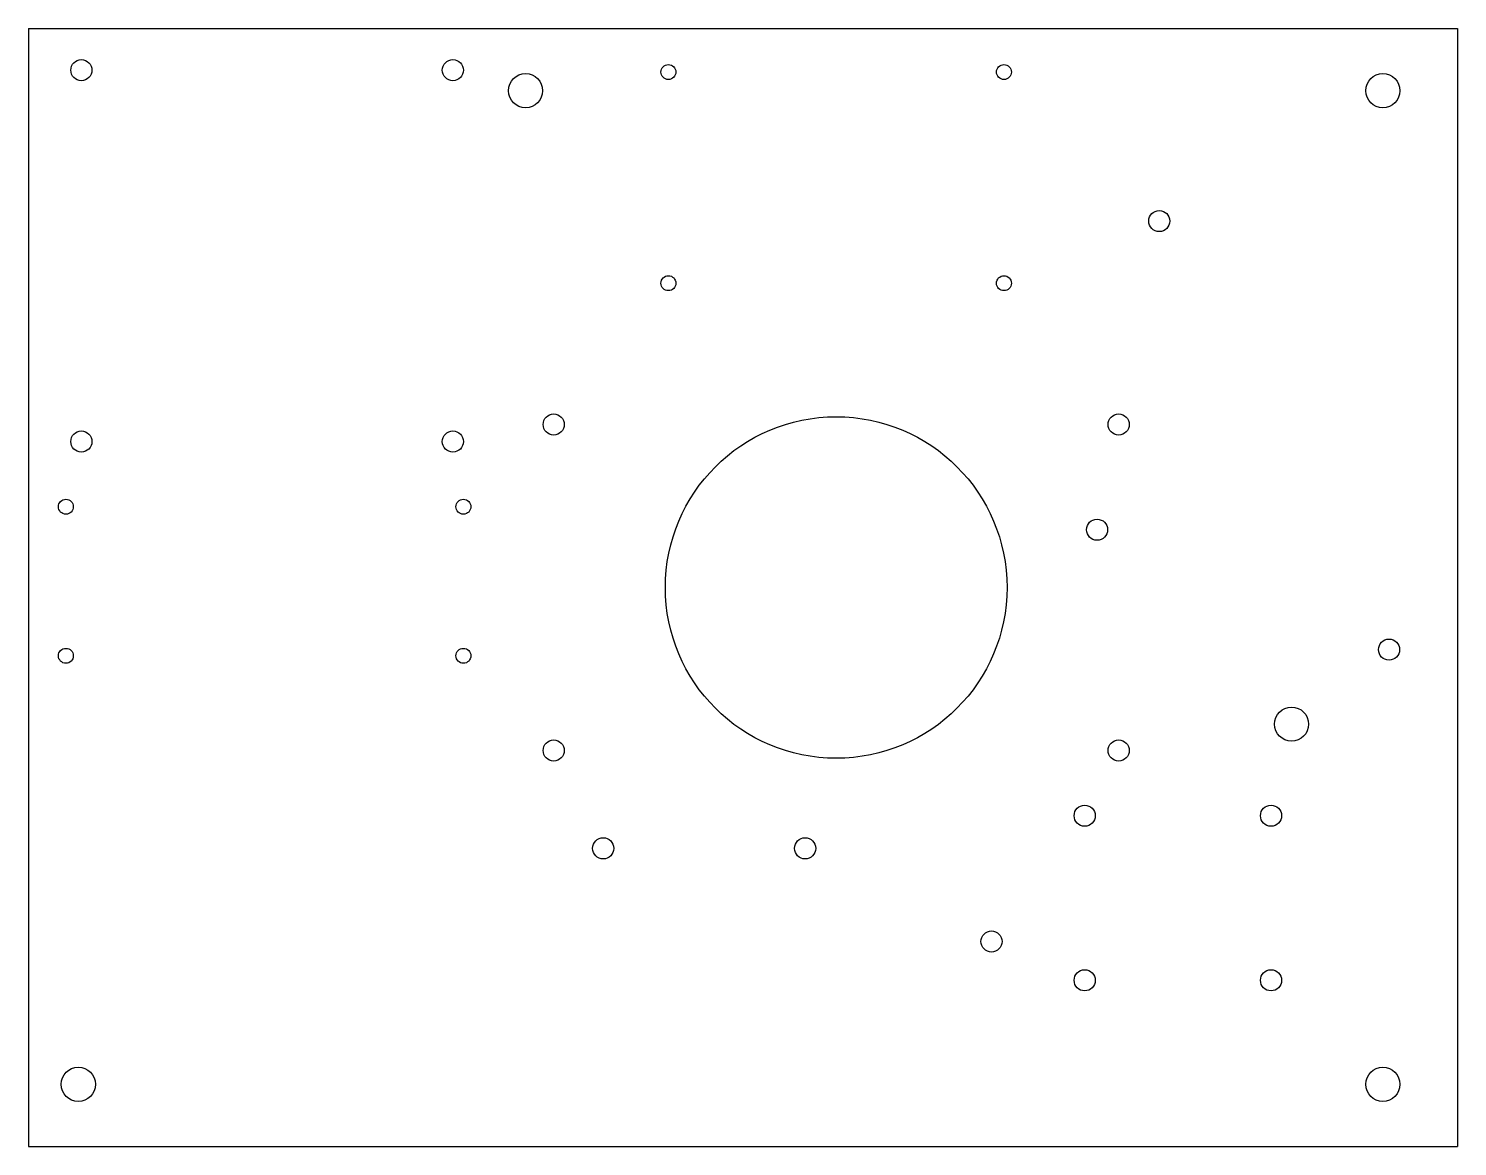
# Model space of a CAD drawing. Header units: millimetres. Extents: x 0 to 230, y 0 to 180.
import ezdxf

# ---------------------------------------------------------------- set-up
doc = ezdxf.new("R2010")
doc.units = ezdxf.units.MM

msp = doc.modelspace()

# ---------------------------------------------------------------- linework, layer by layer
at = {"layer": 'CUT'}
for p, q in [((0, 180), (230, 180)), ((0, 180), (0, 0)), ((230, 180), (230, 0)), ((0, 0), (230, 0))]:
    msp.add_line(p, q, dxfattribs=at)
for centre, radius in [((8.5, 173.3), 1.7), ((68.3, 173.3), 1.7), ((80, 170), 2.75), ((103, 173), 1.2), ((157, 173), 1.2), ((218, 170), 2.75), ((182, 149), 1.7), ((103, 139), 1.2), ((157, 139), 1.2), ((84.53, 116.25), 1.7), ((130, 90), 27.5), ((175.47, 116.25), 1.7), ((8.5, 113.5), 1.7), ((68.3, 113.5), 1.7), ((6, 103), 1.2), ((70, 103), 1.2), ((172, 99.3), 1.7), ((219, 80), 1.7), ((6, 79), 1.2), ((70, 79), 1.2), ((203.3, 68), 2.75), ((84.53, 63.75), 1.7), ((175.47, 63.75), 1.7), ((170, 53.25), 1.7), ((200, 53.25), 1.7), ((92.5, 48), 1.7), ((125, 48), 1.7), ((155, 33), 1.7), ((170, 26.75), 1.7), ((200, 26.75), 1.7), ((8, 10), 2.75), ((218, 10), 2.75)]:
    msp.add_circle(centre, radius, dxfattribs=at)

doc.saveas('drawing.dxf')
